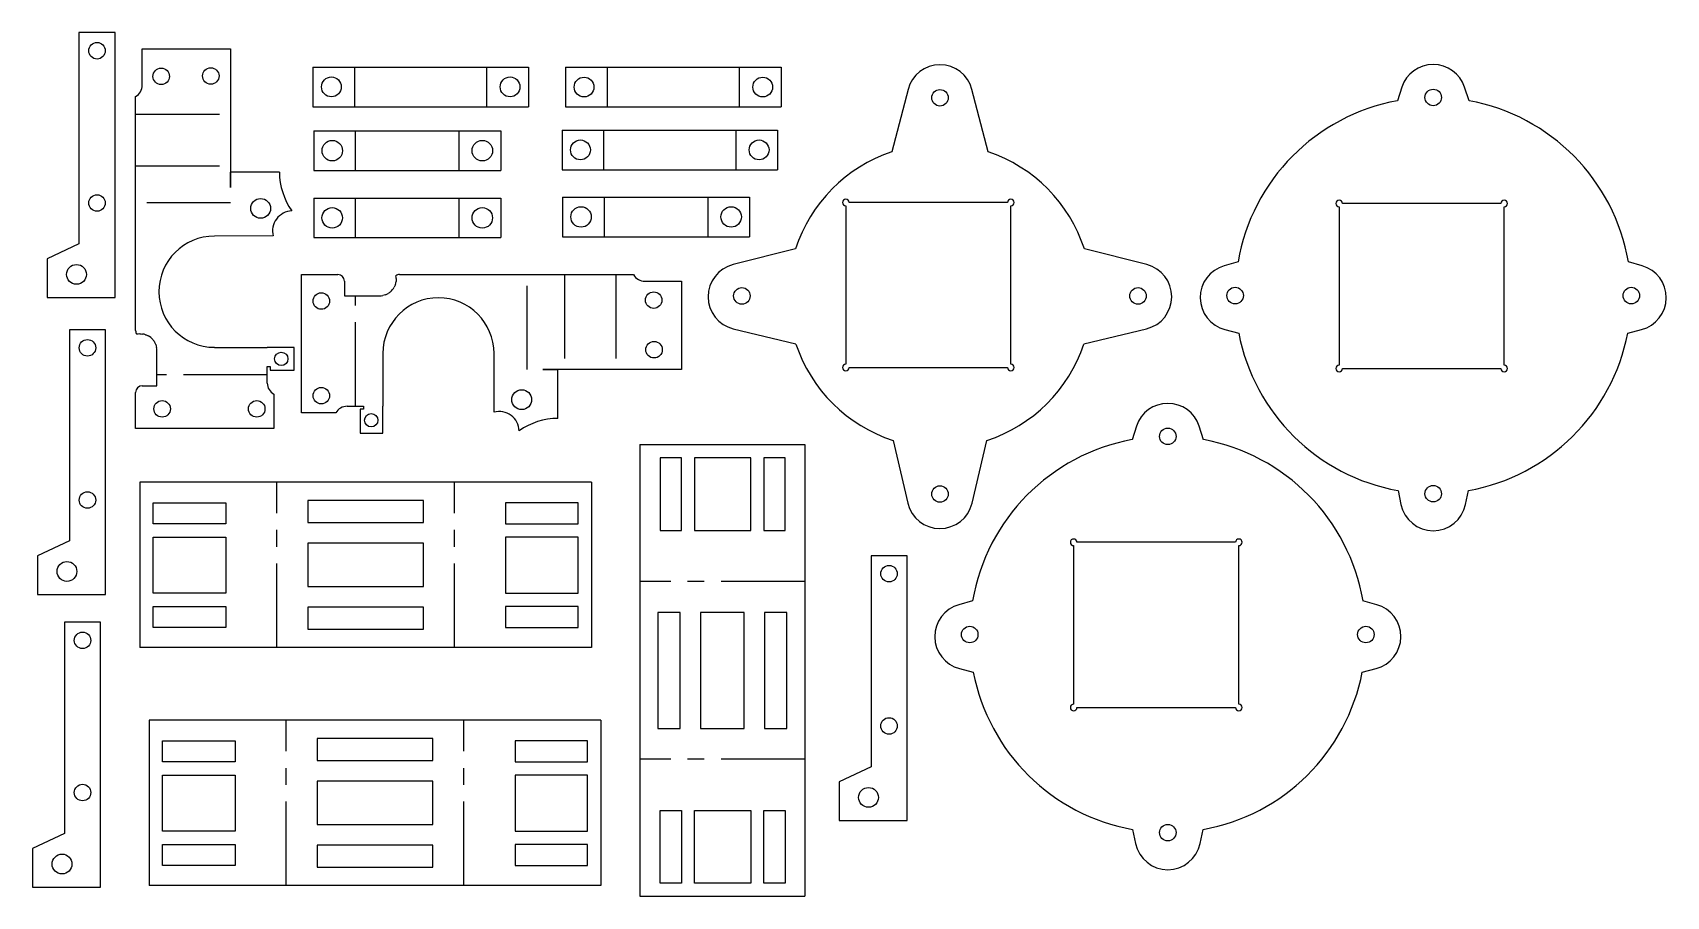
# Model space of a CAD drawing. Header units: millimetres. Extents: x 130 to 378, y 94 to 225.
import ezdxf

# ---------------------------------------------------------------- set-up
doc = ezdxf.new("R2010")
doc.units = ezdxf.units.MM
doc.linetypes.add('CENTERX2', pattern=[20.32, 12.7, -2.54, 2.54, -2.54])

msp = doc.modelspace()

# ---------------------------------------------------------------- linework, layer by layer
at = {"color": 7, "linetype": 'Continuous', "lineweight": 25}
for p, q in [((142.85, 224.99), (137.38, 224.99)), ((137.38, 224.99), (137.38, 193.02)), ((142.85, 184.88), (142.85, 224.99)), ((146.97, 217.05), (146.97, 222.56)), ((146.97, 222.56), (160.36, 222.56)), ((160.36, 222.56), (160.36, 201.55)), ((172.83, 219.78), (172.83, 213.78)), ((172.83, 219.78), (205.47, 219.78)), ((205.47, 219.78), (205.47, 213.78)), ((211.09, 219.75), (211.09, 213.75)), ((211.09, 219.75), (243.74, 219.75)), ((243.74, 219.75), (243.74, 213.75)), ((145.97, 179.87), (145.97, 215.31)), ((262.95, 216.39), (260.49, 206.95)), ((275.09, 206.95), (272.63, 216.39)), ((337.75, 216.74), (337.08, 214.69)), ((347.93, 214.69), (347.25, 216.74)), ((172.83, 213.78), (205.47, 213.78)), ((211.09, 213.75), (243.74, 213.75)), ((172.95, 210.12), (172.95, 204.12)), ((172.95, 210.12), (201.28, 210.12)), ((201.28, 210.12), (201.28, 204.12)), ((210.55, 210.24), (210.55, 204.24)), ((210.55, 210.24), (243.19, 210.24)), ((243.19, 210.24), (243.19, 204.24)), ((160.36, 201.55), (160.36, 203.87)), ((167.74, 203.87), (160.36, 203.87)), ((172.95, 204.12), (201.28, 204.12)), ((210.55, 204.24), (243.19, 204.24)), ((172.94, 199.95), (172.94, 193.95)), ((172.94, 199.95), (201.27, 199.95)), ((201.27, 199.95), (201.27, 193.95)), ((210.64, 200.09), (210.64, 194.09)), ((210.64, 200.09), (238.96, 200.09)), ((238.96, 200.09), (238.96, 194.09)), ((253.53, 198.78), (253.53, 174.78)), ((278.03, 199.28), (254.03, 199.28)), ((278.53, 174.78), (278.53, 198.78)), ((328.24, 198.64), (328.24, 174.64)), ((352.74, 199.14), (328.74, 199.14)), ((353.24, 174.64), (353.24, 198.64)), ((137.38, 193.02), (132.56, 190.73)), ((166.81, 194.21), (157.91, 194.19)), ((172.94, 193.95), (201.27, 193.95)), ((210.64, 194.09), (238.96, 194.09)), ((132.56, 190.73), (132.56, 184.88)), ((245.92, 192.25), (236.45, 189.87)), ((299.12, 189.87), (289.66, 192.25)), ((171.09, 167.43), (171.09, 188.36)), ((171.09, 188.36), (176.59, 188.36)), ((185.93, 188.36), (221.37, 188.36)), ((312.94, 190.27), (310.86, 189.7)), ((374.15, 189.7), (372.07, 190.27)), ((177.59, 187.36), (177.59, 185.15)), ((223.11, 187.36), (228.62, 187.36)), ((228.62, 187.36), (228.62, 173.97)), ((132.56, 184.88), (142.85, 184.88)), ((177.59, 185.15), (182.94, 185.15)), ((141.4, 180.01), (135.94, 180.01)), ((135.94, 180.01), (135.94, 148.04)), ((141.4, 139.9), (141.4, 180.01)), ((236.49, 180.16), (245.97, 177.85)), ((289.6, 177.85), (299.09, 180.16)), ((310.96, 180.04), (313.05, 179.5)), ((371.96, 179.5), (374.05, 180.04)), ((149.18, 171.53), (149.18, 176.88)), ((157.91, 177.34), (165.9, 177.33)), ((169.97, 177.33), (165.9, 177.33)), ((169.97, 173.89), (169.97, 177.33)), ((183.4, 176.42), (183.39, 168.43)), ((200.27, 167.52), (200.25, 176.42)), ((165.9, 174.44), (166.33, 174.44)), ((165.9, 172.61), (165.9, 174.44)), ((166.33, 174.44), (166.33, 173.89)), ((166.33, 173.89), (169.97, 173.89)), ((207.62, 173.97), (209.93, 173.97)), ((228.62, 173.97), (207.62, 173.97)), ((209.93, 166.59), (209.93, 173.97)), ((254.03, 174.28), (278.03, 174.28)), ((328.74, 174.14), (352.74, 174.14)), ((146.97, 171.53), (149.18, 171.53)), ((165.9, 171.93), (165.9, 172.61)), ((145.97, 165.03), (145.97, 170.53)), ((166.9, 170.24), (166.9, 165.03)), ((177.99, 168.43), (178.67, 168.43)), ((178.67, 168.43), (180.5, 168.43)), ((180.5, 168.43), (180.5, 168)), ((183.39, 164.36), (183.39, 168.43)), ((176.3, 167.43), (171.09, 167.43)), ((179.95, 168), (179.95, 164.36)), ((180.5, 168), (179.95, 168)), ((166.9, 165.03), (145.97, 165.03)), ((179.95, 164.36), (183.39, 164.36)), ((297.55, 165.41), (296.88, 163.36)), ((307.72, 163.36), (307.05, 165.41)), ((222.33, 162.62), (222.33, 94.22)), ((222.33, 162.62), (247.33, 162.62)), ((247.33, 162.62), (247.33, 94.22)), ((260.68, 163.26), (262.92, 153.76)), ((272.65, 153.76), (274.9, 163.26)), ((225.43, 160.62), (225.43, 149.62)), ((228.63, 160.62), (225.43, 160.62)), ((228.63, 149.62), (228.63, 160.62)), ((230.63, 160.62), (230.63, 149.62)), ((239.13, 160.62), (230.63, 160.62)), ((239.13, 149.62), (239.13, 160.62)), ((241.13, 160.62), (241.13, 149.62)), ((244.33, 160.62), (241.13, 160.62)), ((244.33, 149.62), (244.33, 160.62)), ((146.62, 156.91), (146.62, 131.91)), ((215.01, 156.91), (146.62, 156.91)), ((215.01, 156.91), (215.01, 131.91)), ((148.62, 153.81), (159.62, 153.81)), ((148.62, 150.61), (148.62, 153.81)), ((159.62, 153.81), (159.62, 150.61)), ((189.59, 154.17), (172.04, 154.17)), ((172.04, 154.17), (172.04, 150.81)), ((189.59, 150.81), (189.59, 154.17)), ((213.01, 153.81), (202.01, 153.81)), ((202.01, 153.81), (202.01, 150.61)), ((213.01, 150.61), (213.01, 153.81)), ((337.17, 155.66), (337.61, 153.55)), ((347.4, 153.55), (347.84, 155.66)), ((159.62, 150.61), (148.62, 150.61)), ((148.62, 148.61), (159.62, 148.61)), ((148.62, 140.11), (148.62, 148.61)), ((159.62, 148.61), (159.62, 140.11)), ((172.04, 150.81), (189.59, 150.81)), ((202.01, 150.61), (213.01, 150.61)), ((213.01, 148.61), (202.01, 148.61)), ((202.01, 148.61), (202.01, 140.11)), ((213.01, 140.11), (213.01, 148.61)), ((225.43, 149.62), (228.63, 149.62)), ((230.63, 149.62), (239.13, 149.62)), ((241.13, 149.62), (244.33, 149.62)), ((135.94, 148.04), (131.11, 145.75)), ((189.59, 147.7), (172.04, 147.7)), ((172.04, 147.7), (172.04, 141.11)), ((189.59, 141.11), (189.59, 147.7)), ((288.04, 147.32), (288.04, 123.32)), ((312.54, 147.82), (288.54, 147.82)), ((313.04, 123.32), (313.04, 147.32)), ((131.11, 145.75), (131.11, 139.9)), ((262.81, 145.8), (257.35, 145.8)), ((257.35, 145.8), (257.35, 113.83)), ((262.81, 105.69), (262.81, 145.8)), ((172.04, 141.11), (189.59, 141.11)), ((131.11, 139.9), (141.4, 139.9)), ((159.62, 140.11), (148.62, 140.11)), ((202.01, 140.11), (213.01, 140.11)), ((272.73, 138.95), (270.66, 138.37)), ((333.94, 138.37), (331.86, 138.95)), ((148.62, 138.11), (159.62, 138.11)), ((148.62, 134.91), (148.62, 138.11)), ((159.62, 138.11), (159.62, 134.91)), ((189.59, 138.01), (172.04, 138.01)), ((172.04, 138.01), (172.04, 134.65)), ((189.59, 134.65), (189.59, 138.01)), ((213.01, 138.11), (202.01, 138.11)), ((202.01, 138.11), (202.01, 134.91)), ((213.01, 134.91), (213.01, 138.11)), ((225.07, 137.19), (225.07, 119.65)), ((228.43, 137.19), (225.07, 137.19)), ((228.43, 119.65), (228.43, 137.19)), ((231.54, 137.19), (231.54, 119.65)), ((238.13, 137.19), (231.54, 137.19)), ((238.13, 119.65), (238.13, 137.19)), ((241.23, 137.19), (241.23, 119.65)), ((244.59, 137.19), (241.23, 137.19)), ((244.59, 119.65), (244.59, 137.19)), ((140.66, 135.71), (135.2, 135.71)), ((135.2, 135.71), (135.2, 103.75)), ((140.66, 95.61), (140.66, 135.71)), ((159.62, 134.91), (148.62, 134.91)), ((172.04, 134.65), (189.59, 134.65)), ((202.01, 134.91), (213.01, 134.91)), ((215.01, 131.91), (146.62, 131.91)), ((270.75, 128.71), (272.84, 128.18)), ((331.76, 128.18), (333.84, 128.71)), ((288.54, 122.82), (312.54, 122.82)), ((148.03, 120.87), (148.03, 95.87)), ((216.43, 120.87), (148.03, 120.87)), ((216.43, 120.87), (216.43, 95.87)), ((225.07, 119.65), (228.43, 119.65)), ((231.54, 119.65), (238.13, 119.65)), ((241.23, 119.65), (244.59, 119.65)), ((150.03, 117.77), (161.03, 117.77)), ((150.03, 114.57), (150.03, 117.77)), ((161.03, 117.77), (161.03, 114.57)), ((191, 118.13), (173.46, 118.13)), ((173.46, 118.13), (173.46, 114.78)), ((191, 114.78), (191, 118.13)), ((214.43, 117.77), (203.43, 117.77)), ((203.43, 117.77), (203.43, 114.57)), ((214.43, 114.57), (214.43, 117.77)), ((161.03, 114.57), (150.03, 114.57)), ((173.46, 114.78), (191, 114.78)), ((203.43, 114.57), (214.43, 114.57)), ((257.35, 113.83), (252.52, 111.54)), ((150.03, 112.57), (161.03, 112.57)), ((150.03, 104.07), (150.03, 112.57)), ((161.03, 112.57), (161.03, 104.07)), ((191, 111.67), (173.46, 111.67)), ((173.46, 111.67), (173.46, 105.08)), ((191, 105.08), (191, 111.67)), ((214.43, 112.57), (203.43, 112.57)), ((203.43, 112.57), (203.43, 104.07)), ((214.43, 104.07), (214.43, 112.57)), ((252.52, 111.54), (252.52, 105.69)), ((225.43, 107.22), (228.63, 107.22)), ((225.43, 96.22), (225.43, 107.22)), ((228.63, 107.22), (228.63, 96.22)), ((230.63, 107.22), (239.13, 107.22)), ((230.63, 96.22), (230.63, 107.22)), ((239.13, 107.22), (239.13, 96.22)), ((241.13, 107.22), (244.33, 107.22)), ((241.13, 96.22), (241.13, 107.22)), ((244.33, 107.22), (244.33, 96.22)), ((161.03, 104.07), (150.03, 104.07)), ((173.46, 105.08), (191, 105.08)), ((203.43, 104.07), (214.43, 104.07)), ((252.52, 105.69), (262.81, 105.69)), ((296.96, 104.34), (297.41, 102.23)), ((307.19, 102.23), (307.64, 104.34)), ((135.2, 103.75), (130.37, 101.45)), ((130.37, 101.45), (130.37, 95.61)), ((150.03, 102.07), (161.03, 102.07)), ((150.03, 98.87), (150.03, 102.07)), ((161.03, 102.07), (161.03, 98.87)), ((191, 101.97), (173.46, 101.97)), ((173.46, 101.97), (173.46, 98.62)), ((191, 98.62), (191, 101.97)), ((214.43, 102.07), (203.43, 102.07)), ((203.43, 102.07), (203.43, 98.87)), ((214.43, 98.87), (214.43, 102.07)), ((161.03, 98.87), (150.03, 98.87)), ((173.46, 98.62), (191, 98.62)), ((203.43, 98.87), (214.43, 98.87)), ((130.37, 95.61), (140.66, 95.61)), ((216.43, 95.87), (148.03, 95.87)), ((222.33, 94.22), (247.33, 94.22)), ((228.63, 96.22), (225.43, 96.22)), ((239.13, 96.22), (230.63, 96.22)), ((244.33, 96.22), (241.13, 96.22))]:
    msp.add_line(p, q, dxfattribs=at)
at = {"color": 7, "linetype": 'CENTERX2'}
for p, q in [((179.16, 213.78), (179.16, 219.78)), ((199.13, 219.78), (199.13, 213.78)), ((217.43, 213.75), (217.43, 219.75)), ((237.4, 219.75), (237.4, 213.75)), ((145.97, 212.65), (160.36, 212.65)), ((179.29, 204.12), (179.29, 210.12)), ((194.94, 210.12), (194.94, 204.12)), ((216.88, 204.24), (216.88, 210.24)), ((236.85, 210.24), (236.85, 204.24)), ((145.97, 204.84), (160.36, 204.84)), ((160.36, 199.2), (145.97, 199.2)), ((179.28, 193.95), (179.28, 199.95)), ((194.93, 199.95), (194.93, 193.95)), ((216.97, 194.09), (216.97, 200.09)), ((232.62, 200.09), (232.62, 194.09)), ((205.26, 173.97), (205.26, 188.36)), ((210.9, 188.36), (210.9, 173.97)), ((218.71, 188.36), (218.71, 173.97)), ((179.25, 168.43), (179.25, 185.15)), ((165.9, 173.19), (149.18, 173.19)), ((167.36, 131.91), (167.36, 156.91)), ((194.26, 131.91), (194.26, 156.91)), ((247.33, 141.87), (222.33, 141.87)), ((168.78, 95.87), (168.78, 120.87)), ((195.68, 95.87), (195.68, 120.87)), ((247.33, 114.97), (222.33, 114.97))]:
    msp.add_line(p, q, dxfattribs=at)
at = {"color": 7, "linetype": 'Continuous', "lineweight": 25}
for centre, radius in [((140.12, 222.25), 1.25), ((149.84, 218.37), 1.25), ((157.35, 218.43), 1.25), ((175.62, 216.78), 1.5), ((202.68, 216.78), 1.5), ((213.89, 216.75), 1.5), ((240.95, 216.75), 1.5), ((267.79, 215.13), 1.25), ((342.5, 215.18), 1.25), ((175.75, 207.12), 1.55), ((198.48, 207.12), 1.55), ((213.34, 207.24), 1.5), ((240.4, 207.24), 1.5), ((140.12, 199.2), 1.25), ((164.9, 198.38), 1.5), ((175.74, 196.95), 1.55), ((198.47, 196.95), 1.55), ((213.43, 197.09), 1.55), ((236.16, 197.09), 1.55), ((137.01, 188.39), 1.5), ((174.09, 184.35), 1.25), ((224.43, 184.49), 1.25), ((237.79, 185.13), 1.25), ((297.79, 185.13), 1.25), ((312.5, 185.18), 1.25), ((372.5, 185.18), 1.25), ((138.67, 177.27), 1.25), ((224.49, 176.98), 1.25), ((168.03, 175.59), 1.01), ((174.09, 170.02), 1.25), ((204.44, 169.42), 1.5), ((149.98, 168.03), 1.25), ((164.31, 168.03), 1.25), ((181.65, 166.3), 1.01), ((302.3, 163.86), 1.25), ((267.79, 155.13), 1.25), ((342.5, 155.18), 1.25), ((138.67, 154.22), 1.25), ((135.56, 143.41), 1.5), ((260.08, 143.07), 1.25), ((137.93, 132.98), 1.25), ((272.3, 133.86), 1.25), ((332.3, 133.86), 1.25), ((260.08, 120.02), 1.25), ((137.93, 109.93), 1.25), ((256.97, 109.2), 1.5), ((302.3, 103.86), 1.25), ((134.82, 99.11), 1.5)]:
    msp.add_circle(centre, radius, dxfattribs=at)
for centre, radius, start, end in [((267.79, 215.13), 5, 14.5842, 165.4158), ((342.5, 215.18), 5, 18.1254, 161.8746), ((144.97, 217.05), 2, 300, 0), ((342.5, 185.18), 30, 100.4141, 170.2255), ((342.5, 185.18), 30, 9.7745, 79.5859), ((267.79, 185.13), 23, 108.4971, 161.9663), ((267.79, 185.13), 23, 18.0337, 71.5029), ((178.24, 203.99), 10.5, 180.665, 214.7933), ((169.74, 194.97), 3.03, 92.2441, 194.6843), ((253.53, 199.28), 0.5, 0, 270), ((278.53, 199.28), 0.5, 270, 180), ((328.24, 199.14), 0.5, 0, 270), ((353.24, 199.14), 0.5, 270, 180), ((157.91, 185.77), 8.42, 90, 270), ((176.59, 187.36), 1, 0, 90), ((185.93, 187.36), 1, 90, 123.4599), ((182.94, 187.65), 2.5, 2.2752, 12.528), ((223.11, 189.36), 2, 210, 270), ((237.67, 185.02), 5, 104.1461, 256.2872), ((297.9, 185.02), 5, 283.7128, 75.8539), ((312.2, 184.88), 5, 105.5486, 255.5935), ((372.8, 184.88), 5, 284.4065, 74.4514), ((182.94, 187.65), 2.5, 311.0112, 331.5168), ((182.94, 187.65), 2.5, 341.7696, 352.0224), ((182.94, 187.65), 2.5, 270, 280.2528), ((191.83, 176.42), 8.42, 0, 180), ((182.94, 187.65), 2.5, 290.5056, 300.7584), ((146.97, 179.87), 1, 180, 213.4599), ((146.68, 176.88), 2.5, 92.2752, 102.528), ((146.68, 176.88), 2.5, 71.7696, 82.0224), ((146.68, 176.88), 2.5, 41.0112, 61.5168), ((146.68, 176.88), 2.5, 20.5056, 30.7584), ((342.5, 185.18), 30, 190.9165, 259.7533), ((342.5, 185.18), 30, 280.2467, 349.0835), ((146.68, 176.88), 2.5, 0, 10.2528), ((267.79, 185.13), 23, 198.4669, 252.0004), ((267.79, 185.13), 23, 287.9996, 341.5331), ((253.53, 174.28), 0.5, 90, 0), ((278.53, 174.28), 0.5, 180, 90), ((328.24, 174.14), 0.5, 90, 0), ((353.24, 174.14), 0.5, 180, 90), ((146.97, 170.53), 1, 90, 180), ((167.9, 171.97), 2, 181.1848, 240), ((178.03, 166.43), 2, 91.1848, 150), ((302.3, 163.86), 5, 18.1254, 161.8746), ((201.03, 164.59), 3.03, 2.2441, 104.6843), ((210.05, 156.09), 10.5, 90.665, 124.7933), ((302.3, 133.86), 30, 100.4141, 170.2255), ((302.3, 133.86), 30, 9.7745, 79.5859), ((267.79, 154.91), 5, 193.2702, 346.7298), ((342.5, 154.58), 5, 191.8661, 348.1339), ((288.04, 147.82), 0.5, 0, 270), ((313.04, 147.82), 0.5, 270, 180), ((272, 133.56), 5, 105.5486, 255.5935), ((332.6, 133.56), 5, 284.4065, 74.4514), ((302.3, 133.86), 30, 190.9165, 259.7533), ((302.3, 133.86), 30, 280.2467, 349.0835), ((288.04, 122.82), 0.5, 90, 0), ((313.04, 122.82), 0.5, 180, 90), ((302.3, 103.25), 5, 191.8661, 348.1339)]:
    msp.add_arc(centre, radius, start, end, dxfattribs=at)
for points in [[(184.58, 185.76), (184.47, 185.66), (184.35, 185.58), (184.22, 185.5)], [(185.32, 186.87), (185.27, 186.72), (185.21, 186.59), (185.14, 186.46)], [(185.44, 187.75), (185.45, 187.6), (185.44, 187.45), (185.42, 187.3)], [(183.82, 185.31), (183.68, 185.25), (183.53, 185.21), (183.39, 185.19)], [(146.58, 179.38), (146.73, 179.38), (146.88, 179.38), (147.03, 179.36)], [(147.46, 179.25), (147.6, 179.21), (147.74, 179.15), (147.87, 179.08)], [(148.57, 178.52), (148.67, 178.41), (148.75, 178.29), (148.83, 178.16)], [(149.02, 177.76), (149.08, 177.62), (149.12, 177.47), (149.14, 177.33)]]:
    msp.add_open_spline(points, degree=3, dxfattribs=at)

doc.saveas('drawing.dxf')
